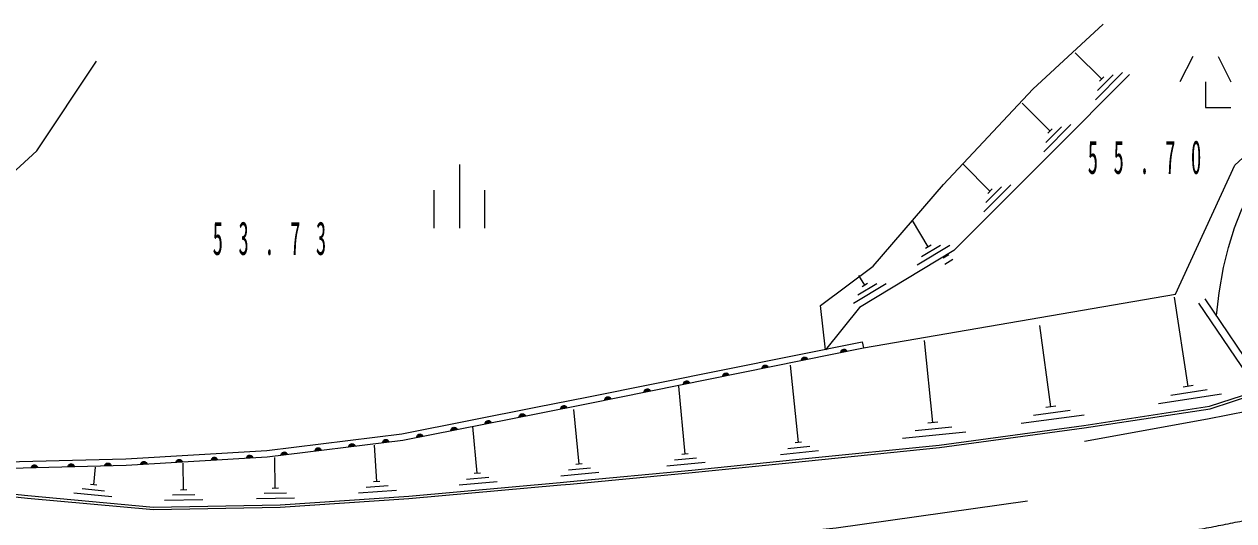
# Model space of a CAD drawing. Units: millimetres, scale not verified. Extents: x 40000 to 680000, y 20000 to 380000.
# Drawn here: x 449876 to 497399, y 291979 to 311490 of the extents above; entities that cross this region are included whole.
import ezdxf

# ---------------------------------------------------------------- set-up
doc = ezdxf.new("R2010")
doc.units = ezdxf.units.MM
doc.header["$LTSCALE"] = 1000
doc.linetypes.add('CHAIN', pattern=[18.5, 12, -1.5, 3.5, -1.5])
doc.layers.add('M-BGD', color=7, linetype='Continuous', lineweight=25)
doc.layers.add('M-BMK', color=2, linetype='CHAIN', lineweight=13)
doc.styles.add('ＭＳ ゴシック', font='')
doc.styles.get('ＭＳ ゴシック').set_extended_font_data('MS Gothic')

msp = doc.modelspace()

# ---------------------------------------------------------------- linework, layer by layer
at = {"layer": 'M-BGD'}
for p, q in [((492210, 309336), (491169, 310371)), ((495783, 310219), (495283, 309219)), ((496783, 310219), (497283, 309219)), ((493022, 309586), (491965, 308522)), ((492660, 309505), (492043, 308885)), ((492298, 309425), (492122, 309247)), ((490178, 307293), (489079, 308386)), ((490991, 307543), (489933, 306479)), ((490629, 307462), (490012, 306842)), ((490266, 307382), (490090, 307204)), ((466974, 305975), (466974, 303475)), ((487819, 304932), (486766, 305985)), ((488633, 305179), (487572, 304118)), ((488270, 305099), (487652, 304481)), ((465974, 304975), (465974, 303475)), ((467974, 303475), (467974, 304975)), ((487908, 305020), (487731, 304843)), ((485396, 302747), (484771, 303784)), ((486245, 302792), (484961, 302017)), ((485874, 302801), (485125, 302350)), ((485503, 302811), (485289, 302682)), ((486204, 302435), (485974, 302292)), ((486363, 302240), (486048, 302044)), ((482899, 301241), (482673, 301614)), ((483006, 301305), (482792, 301176)), ((483747, 301285), (482463, 300511)), ((483377, 301295), (482627, 300844)), ((482852, 298771), (495105, 300877)), ((495602, 297262), (495069, 300764)), ((498186, 297341), (496020, 300530)), ((498434, 297510), (496268, 300699)), ((490214, 296461), (489779, 299657)), ((471985, 296836), (482803, 299017)), ((482803, 299017), (482852, 298771)), ((485572, 295835), (485245, 299067)), ((472034, 296591), (482852, 298771)), ((482189, 298653), (481964, 298608)), ((481966, 298623), (482181, 298667)), ((482173, 298681), (481968, 298639)), ((481979, 298657), (482156, 298692)), ((482138, 298704), (481991, 298674)), ((482013, 298694), (482111, 298714)), ((479098, 298030), (478873, 297985)), ((478875, 298000), (479090, 298044)), ((479083, 298058), (478877, 298016)), ((478889, 298034), (479065, 298069)), ((479047, 298081), (478900, 298051)), ((478922, 298071), (479020, 298091)), ((480292, 295051), (479982, 298098)), ((480644, 298342), (480418, 298296)), ((480420, 298312), (480636, 298355)), ((480628, 298369), (480422, 298328)), ((480434, 298345), (480610, 298381)), ((480593, 298393), (480446, 298363)), ((480467, 298383), (480565, 298402)), ((477553, 297719), (477328, 297673)), ((477329, 297689), (477545, 297732)), ((477537, 297746), (477331, 297705)), ((477343, 297722), (477520, 297758)), ((477502, 297770), (477355, 297740)), ((477376, 297760), (477474, 297779)), ((474462, 297096), (474237, 297050)), ((474239, 297066), (474454, 297109)), ((474447, 297123), (474241, 297082)), ((474252, 297099), (474429, 297135)), ((474411, 297147), (474264, 297117)), ((474286, 297137), (474384, 297156)), ((475840, 294599), (475589, 297267)), ((476008, 297407), (475782, 297362)), ((475784, 297377), (476000, 297421)), ((475992, 297435), (475786, 297393)), ((475798, 297411), (475974, 297446)), ((475957, 297458), (475809, 297428)), ((475831, 297448), (475929, 297468)), ((496356, 297123), (494923, 296905)), ((495800, 297292), (495404, 297231)), ((470044, 296452), (471986, 296836)), ((470116, 296212), (472034, 296591)), ((472917, 296784), (472691, 296739)), ((472693, 296754), (472909, 296798)), ((472901, 296812), (472695, 296770)), ((472707, 296788), (472883, 296823)), ((472866, 296835), (472719, 296805)), ((472740, 296825), (472838, 296845)), ((496913, 296955), (494441, 296579)), ((464748, 295150), (470116, 296212)), ((469555, 296116), (469329, 296071)), ((469331, 296087), (469547, 296130)), ((469539, 296144), (469333, 296103)), ((469345, 296120), (469521, 296155)), ((469504, 296167), (469357, 296138)), ((469378, 296158), (469476, 296177)), ((471185, 296438), (470959, 296394)), ((470961, 296409), (471177, 296452)), ((471169, 296466), (470963, 296425)), ((470975, 296443), (471152, 296478)), ((471134, 296489), (470987, 296460)), ((471009, 296480), (471107, 296499)), ((471674, 294208), (471473, 296347)), ((491519, 296134), (489042, 295797)), ((490966, 296311), (489529, 296116)), ((490412, 296488), (490015, 296434)), ((466647, 295557), (466863, 295599)), ((466855, 295613), (466649, 295572)), ((466661, 295590), (466837, 295625)), ((466820, 295637), (466673, 295607)), ((466694, 295627), (466792, 295646)), ((467673, 293845), (467507, 295678)), ((468213, 295851), (467987, 295806)), ((467989, 295822), (468205, 295865)), ((468197, 295878), (467991, 295838)), ((468003, 295855), (468179, 295890)), ((468162, 295902), (468015, 295873)), ((468036, 295892), (468134, 295912)), ((486318, 295660), (484876, 295514)), ((485771, 295856), (485373, 295815)), ((459426, 294494), (464748, 295150)), ((464181, 295126), (463973, 295100)), ((463986, 295117), (464165, 295139)), ((464148, 295152), (463999, 295134)), ((464022, 295152), (464121, 295164)), ((465529, 295320), (465303, 295276)), ((465305, 295291), (465521, 295334)), ((465513, 295348), (465307, 295307)), ((465319, 295324), (465495, 295359)), ((465478, 295371), (465331, 295342)), ((465352, 295362), (465450, 295381)), ((466871, 295585), (466645, 295541)), ((486866, 295464), (484378, 295212)), ((459994, 294625), (460173, 294647)), ((460156, 294660), (460007, 294641)), ((460030, 294659), (460130, 294672)), ((461534, 294769), (461306, 294741)), ((461309, 294756), (461527, 294783)), ((461520, 294798), (461312, 294772)), ((461325, 294789), (461503, 294811)), ((461487, 294824), (461338, 294805)), ((461361, 294823), (461460, 294836)), ((462864, 294933), (462636, 294905)), ((462639, 294921), (462858, 294948)), ((462851, 294962), (462642, 294936)), ((462655, 294953), (462834, 294975)), ((462817, 294988), (462668, 294970)), ((462691, 294987), (462791, 295000)), ((463730, 293517), (463633, 294947)), ((464195, 295097), (463967, 295069)), ((463970, 295085), (464188, 295112)), ((481079, 294728), (479587, 294577)), ((480748, 294896), (479877, 294807)), ((480417, 295063), (480168, 295038)), ((451630, 294166), (451810, 294170)), ((451795, 294185), (451645, 294181)), ((451670, 294197), (451770, 294199)), ((453054, 294172), (453274, 294178)), ((453268, 294193), (453058, 294187)), ((453073, 294203), (453253, 294207)), ((453238, 294222), (453088, 294218)), ((453112, 294234), (453212, 294236)), ((453886, 294163), (459426, 294494)), ((454692, 294227), (454463, 294213)), ((454467, 294228), (454686, 294241)), ((454681, 294256), (454471, 294243)), ((454485, 294259), (454665, 294270)), ((454649, 294284), (454499, 294275)), ((454523, 294292), (454623, 294298)), ((456077, 294309), (455848, 294296)), ((455852, 294311), (456071, 294324)), ((456065, 294339), (455856, 294326)), ((455870, 294342), (456050, 294353)), ((456034, 294367), (455884, 294358)), ((455908, 294374), (456008, 294380)), ((456136, 293191), (456117, 294239)), ((457462, 294392), (457233, 294378)), ((457237, 294393), (457456, 294407)), ((457450, 294421), (457241, 294409)), ((457255, 294425), (457435, 294435)), ((457419, 294449), (457269, 294440)), ((457293, 294457), (457393, 294463)), ((458847, 294475), (458618, 294461)), ((458622, 294476), (458841, 294489)), ((458835, 294504), (458626, 294491)), ((458640, 294507), (458820, 294518)), ((458804, 294532), (458654, 294523)), ((458678, 294540), (458778, 294546)), ((459739, 293256), (459718, 294471)), ((460203, 294605), (459975, 294577)), ((459978, 294592), (460196, 294619)), ((460190, 294634), (459981, 294608)), ((471799, 294219), (471550, 294196)), ((476624, 294271), (475130, 294131)), ((476294, 294441), (475423, 294359)), ((475964, 294611), (475715, 294588)), ((448115, 294016), (453886, 294163)), ((450394, 294089), (450164, 294083)), ((450168, 294098), (450388, 294104)), ((450383, 294119), (450173, 294114)), ((450188, 294129), (450368, 294134)), ((450352, 294148), (450202, 294144)), ((450227, 294160), (450327, 294163)), ((451836, 294126), (451606, 294120)), ((451611, 294135), (451831, 294141)), ((451826, 294156), (451616, 294150)), ((452610, 293389), (452675, 294091)), ((453279, 294163), (453049, 294157)), ((467797, 293856), (467548, 293834)), ((472458, 293880), (470965, 293739)), ((472129, 294049), (471257, 293967)), ((453027, 293149), (452156, 293230)), ((452734, 293377), (452485, 293400)), ((459864, 293258), (459614, 293253)), ((464180, 293347), (463307, 293288)), ((463854, 293525), (463605, 293508)), ((464985, 292950), (470932, 293486)), ((464994, 292850), (470962, 293389)), ((468456, 293514), (466962, 293379)), ((468126, 293685), (467255, 293607)), ((453320, 292922), (451826, 293059)), ((456893, 292805), (455393, 292778)), ((456577, 292999), (455702, 292983)), ((456261, 293193), (456011, 293189)), ((460497, 292869), (458997, 292842)), ((460180, 293064), (459306, 293048)), ((464505, 293168), (463008, 293067))]:
    msp.add_line(p, q, dxfattribs=at)
for points in [[(481358, 298697), (481165, 300435), (483230, 301979), (485990, 305198), (489508, 308940), (492261, 311490)], [(422155, 296633), (433339, 298485), (442250, 300684), (445308, 301864), (450369, 306515), (452722, 310035)], [(496716, 300039), (496822, 300942), (496997, 301935), (497188, 302720), (497430, 303492), (497683, 304151), (498026, 304880), (498373, 305493), (498787, 306105), (499228, 306656), (499710, 307173), (500230, 307651), (500785, 308086), (501261, 308408), (501780, 308687), (503068, 309292), (504514, 309900), (504799, 309951), (505173, 309950), (505477, 309877), (505833, 309716), (507871, 308319)], [(493304, 309515), (490240, 306433), (486401, 302594), (482693, 300358), (481358, 298697)], [(495105, 300877), (497439, 305949), (500843, 309072)], [(496283, 309219), (496283, 308219), (497283, 308219)], [(489296, 292747), (481776, 291690), (474983, 291011), (468002, 290616), (461088, 290558), (453933, 290780), (446992, 291332), (440048, 292242), (432903, 293476), (425873, 294950), (419127, 296715), (413139, 298416), (406174, 300476), (403993, 301135)], [(491539, 295104), (496359, 295983), (501156, 296932), (505902, 298021), (510588, 299269), (515337, 300650)], [(470932, 293486), (471323, 293522), (476110, 293972), (480568, 294425), (485825, 294956), (491506, 295728), (496450, 296480), (498192, 297046)], [(470962, 293389), (471332, 293422), (476121, 293873), (480578, 294326), (485837, 294857), (491521, 295629), (496473, 296383), (498223, 296951)], [(448109, 294266), (453875, 294413), (459403, 294743), (464708, 295397), (470044, 296452)], [(435348, 294494), (440104, 293984), (445180, 293475), (450020, 292975), (454954, 292520), (459927, 292609), (464987, 292950)], [(435390, 294314), (440094, 293884), (445170, 293376), (450010, 292875), (454950, 292420), (459931, 292509), (464994, 292850)]]:
    msp.add_lwpolyline(points, dxfattribs=at)
for points in [[(481957, 298591), (481961, 298622), (481970, 298650), (481990, 298679), (482012, 298699), (482039, 298715), (482078, 298723), (482110, 298719), (482137, 298709), (482167, 298689), (482186, 298668), (482202, 298640)], [(478866, 297968), (478870, 297999), (478880, 298027), (478899, 298056), (478921, 298076), (478948, 298092), (478987, 298100), (479019, 298096), (479046, 298086), (479076, 298066), (479095, 298045), (479111, 298017)], [(480411, 298280), (480415, 298311), (480425, 298338), (480445, 298368), (480466, 298387), (480494, 298403), (480533, 298411), (480564, 298407), (480592, 298397), (480621, 298378), (480641, 298356), (480657, 298329)], [(477321, 297657), (477325, 297688), (477334, 297715), (477354, 297745), (477375, 297765), (477403, 297780), (477442, 297788), (477473, 297784), (477501, 297775), (477530, 297755), (477550, 297733), (477566, 297706)], [(474230, 297034), (474234, 297065), (474244, 297092), (474263, 297122), (474285, 297142), (474312, 297157), (474351, 297165), (474383, 297161), (474410, 297152), (474440, 297132), (474459, 297110), (474475, 297083)], [(475775, 297345), (475779, 297376), (475789, 297404), (475809, 297433), (475830, 297453), (475857, 297469), (475897, 297477), (475928, 297473), (475956, 297463), (475985, 297443), (476005, 297422), (476020, 297394)], [(472685, 296722), (472688, 296753), (472698, 296781), (472718, 296810), (472739, 296830), (472767, 296846), (472806, 296854), (472837, 296850), (472865, 296840), (472894, 296820), (472914, 296799), (472930, 296771)], [(469322, 296055), (469326, 296086), (469336, 296114), (469356, 296143), (469377, 296163), (469405, 296178), (469444, 296186), (469475, 296182), (469503, 296172), (469532, 296152), (469552, 296131), (469567, 296103)], [(470953, 296377), (470956, 296409), (470966, 296436), (470986, 296465), (471008, 296485), (471035, 296501), (471074, 296508), (471106, 296504), (471133, 296494), (471163, 296475), (471182, 296453), (471198, 296426)], [(466638, 295524), (466642, 295556), (466652, 295583), (466672, 295612), (466693, 295632), (466721, 295648), (466760, 295655), (466791, 295651), (466819, 295641), (466848, 295622), (466868, 295600), (466883, 295573)], [(467980, 295789), (467984, 295821), (467994, 295848), (468014, 295878), (468035, 295897), (468063, 295913), (468102, 295921), (468133, 295917), (468161, 295907), (468190, 295887), (468210, 295865), (468225, 295838)], [(463958, 295053), (463965, 295084), (463977, 295111), (463998, 295139), (464021, 295157), (464050, 295170), (464090, 295175), (464121, 295169), (464147, 295157), (464175, 295135), (464193, 295112), (464207, 295084)], [(465296, 295259), (465300, 295290), (465310, 295318), (465330, 295347), (465351, 295367), (465379, 295382), (465418, 295390), (465449, 295386), (465477, 295376), (465506, 295356), (465526, 295335), (465541, 295307)], [(459967, 294561), (459973, 294592), (459985, 294618), (460007, 294646), (460030, 294664), (460058, 294678), (460098, 294683), (460129, 294676), (460156, 294665), (460184, 294643), (460201, 294620), (460215, 294591)], [(461297, 294725), (461304, 294756), (461316, 294783), (461337, 294810), (461360, 294828), (461389, 294842), (461429, 294847), (461460, 294841), (461486, 294829), (461514, 294807), (461532, 294784), (461546, 294755)], [(462628, 294889), (462634, 294920), (462646, 294947), (462668, 294974), (462691, 294992), (462719, 295006), (462759, 295011), (462790, 295005), (462817, 294993), (462845, 294971), (462862, 294948), (462876, 294920)], [(450154, 294068), (450163, 294098), (450178, 294124), (450202, 294149), (450227, 294165), (450256, 294176), (450296, 294177), (450327, 294168), (450352, 294153), (450378, 294129), (450393, 294104), (450404, 294074)], [(451597, 294105), (451606, 294135), (451620, 294161), (451645, 294186), (451669, 294202), (451699, 294213), (451739, 294214), (451769, 294204), (451795, 294190), (451820, 294166), (451836, 294141), (451847, 294111)], [(453040, 294142), (453049, 294172), (453063, 294197), (453088, 294223), (453112, 294239), (453142, 294249), (453182, 294250), (453212, 294241), (453237, 294227), (453263, 294203), (453279, 294178), (453290, 294148)], [(454454, 294197), (454462, 294228), (454475, 294254), (454499, 294280), (454523, 294297), (454552, 294308), (454592, 294311), (454623, 294303), (454648, 294289), (454675, 294266), (454691, 294242), (454703, 294212)], [(455839, 294280), (455847, 294310), (455860, 294336), (455884, 294363), (455908, 294379), (455937, 294391), (455977, 294393), (456008, 294385), (456033, 294372), (456060, 294348), (456076, 294324), (456088, 294295)], [(457224, 294363), (457232, 294393), (457245, 294419), (457269, 294445), (457293, 294462), (457322, 294474), (457362, 294476), (457393, 294468), (457418, 294454), (457445, 294431), (457461, 294407), (457473, 294377)], [(458608, 294445), (458617, 294476), (458630, 294502), (458654, 294528), (458678, 294545), (458707, 294556), (458747, 294559), (458778, 294551), (458803, 294537), (458830, 294514), (458846, 294489), (458858, 294460)]]:
    msp.add_lwpolyline(points, close=True, dxfattribs=at)
at = {"layer": 'M-BMK'}
msp.add_arc((464259, 458647), 170000, 261.20737, 294.34547, dxfattribs=at)

# ---------------------------------------------------------------- texts
at = {"layer": 'M-BGD', "char_height": 1320, "attachment_point": 7, "style": 'ＭＳ ゴシック'}
for s, insert in [('\\T2.51;\\W0.45;55.70', (491660, 305587)), ('\\T2.51;\\W0.45;53.73', (457281, 302402))]:
    msp.add_mtext(s, dxfattribs=dict(at, insert=insert))

doc.saveas('drawing.dxf')
